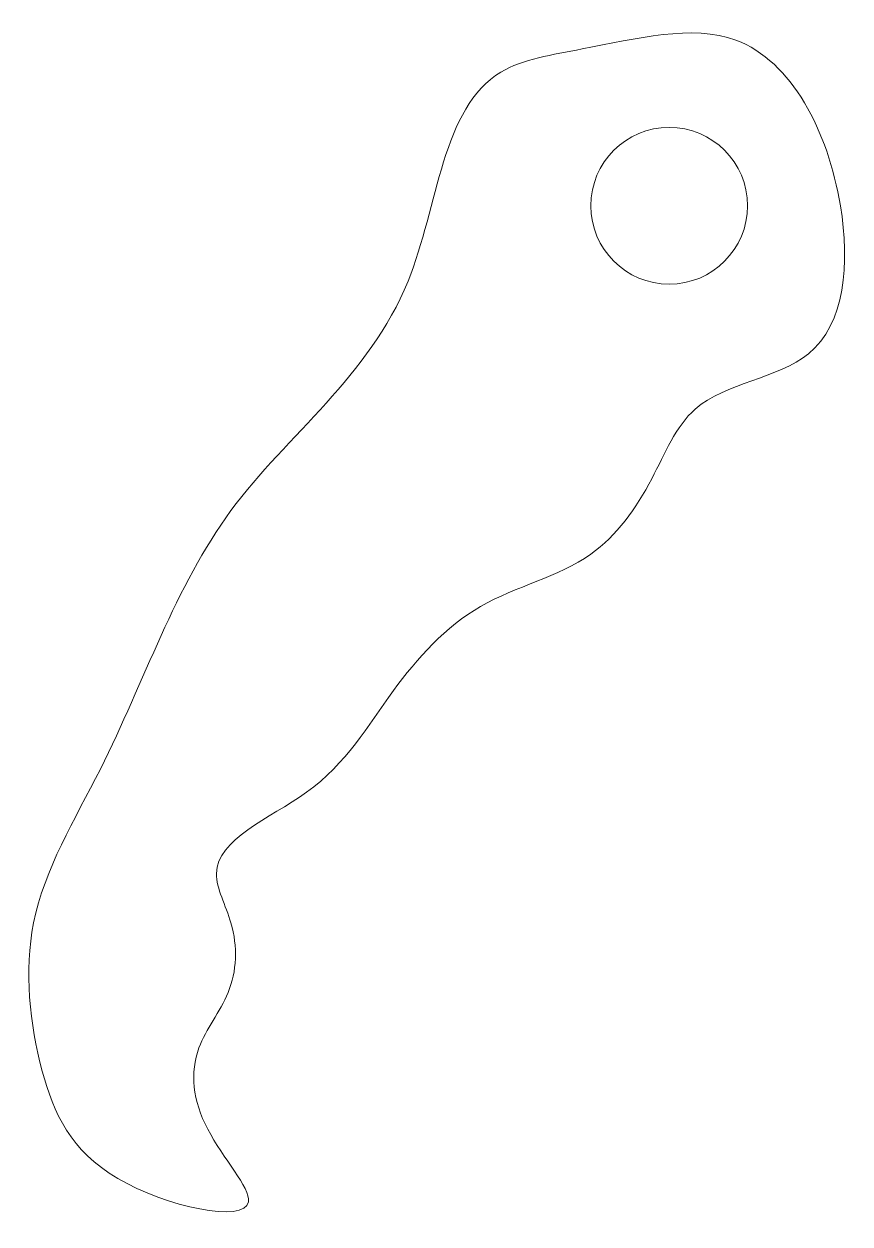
# Model space of a CAD drawing. Header units: inches. Extents: x 9.31 to 10.3, y 7.73 to 9.17.
import ezdxf

# ---------------------------------------------------------------- set-up
doc = ezdxf.new("R2010")
doc.units = ezdxf.units.IN
doc.header["$MEASUREMENT"] = 0

msp = doc.modelspace()

# ---------------------------------------------------------------- linework, layer by layer
at = {"color": 7, "linetype": 'Continuous', "lineweight": 15}
msp.add_circle((10.0856, 8.9498), 0.0938, dxfattribs=at)
msp.add_open_spline([(9.5819, 7.7581), (9.5777, 7.7315), (9.3891, 7.7733), (9.3259, 7.9155), (9.3057, 8.1053), (9.4366, 8.3154), (9.53, 8.607), (9.8045, 8.8002), (9.8147, 9.1109), (10.0101, 9.1403), (10.1977, 9.1894), (10.3096, 8.9741), (10.2913, 8.7483), (10.1124, 8.7355), (10.0658, 8.6152), (9.9933, 8.5137), (9.8518, 8.4843), (9.7465, 8.3666), (9.6776, 8.2432), (9.5169, 8.1817), (9.5702, 8.0848), (9.567, 8.008), (9.509, 7.9382), (9.5189, 7.8451), (9.5845, 7.7748), (9.5819, 7.7581)], degree=3, knots=[0, 0, 0, 0, 0.04245, 0.084451, 0.1319, 0.18556, 0.278186, 0.370887, 0.444066, 0.471112, 0.520416, 0.58303, 0.631487, 0.671779, 0.698065, 0.729106, 0.768159, 0.806912, 0.849726, 0.888524, 0.904982, 0.927292, 0.947233, 0.973388, 1, 1, 1, 1], dxfattribs=at)

doc.saveas('drawing.dxf')
